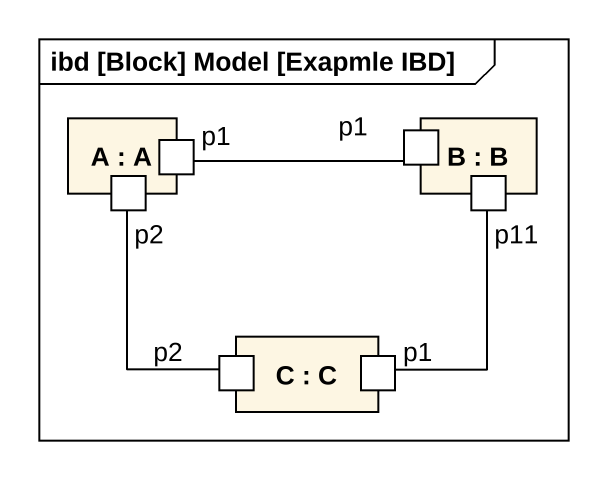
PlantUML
@startuml
mainframe ibd [Block] Model [Exapmle IBD]
rectangle "A : A" as A {
  port p2
  port p1
}
rectangle "B : B" as B {
  port "p1" as p1_2
  port p11
}
rectangle "C : C" as C {
  port "p2" as p2_2
  port "p1" as p1_3
}
p1 -right- p1_2
p2_2 -up- p2
p1_3 -up- p11
@enduml
